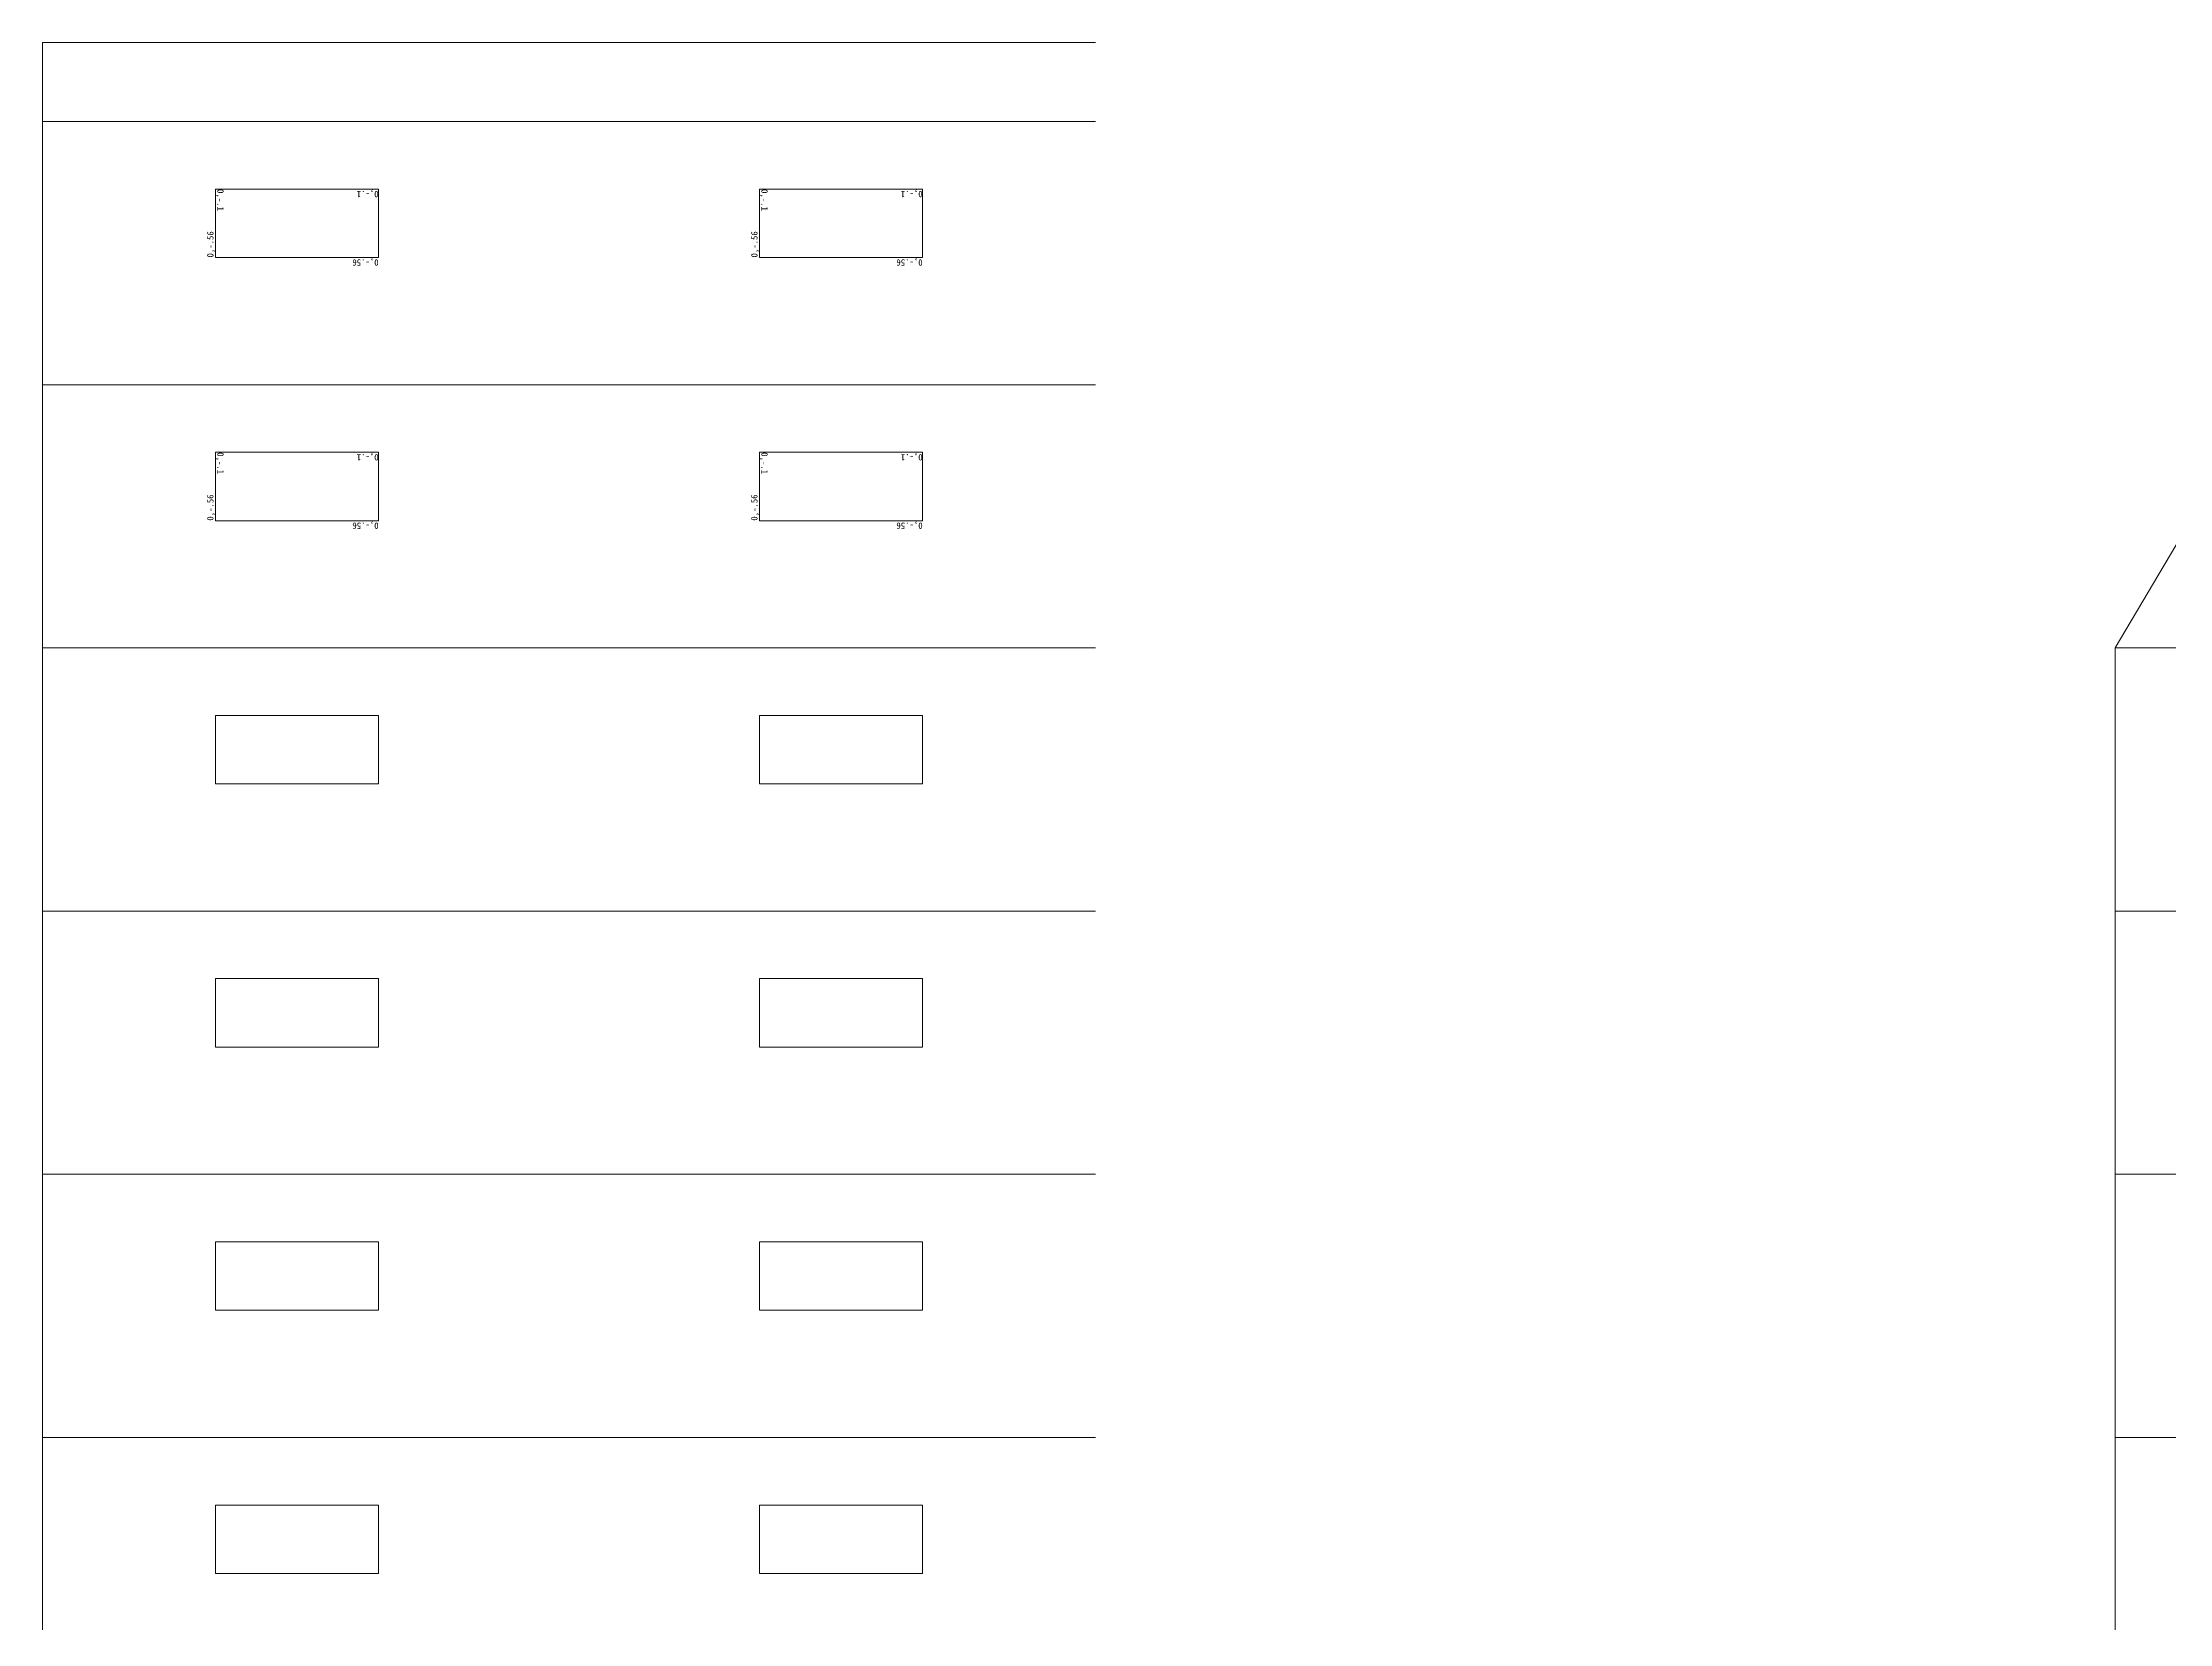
# Model space of a CAD drawing. Units: millimetres at full size, sheet at 1:200. Extents: x -58124 to 58701, y -41213 to 38914.
# Drawn here: x -58024 to -33785, y -23194 to -5174 of the extents above; entities that cross this region are included whole.
import ezdxf
from ezdxf.enums import TextEntityAlignment as Align

# ---------------------------------------------------------------- set-up
doc = ezdxf.new("R2010")
doc.units = ezdxf.units.MM
doc.header["$LTSCALE"] = 200
doc.layers.add('0-8_ 西\u3000面', color=4, linetype='Continuous', lineweight=9)
doc.layers.add('0-9_ 南\u3000面', color=4, linetype='Continuous', lineweight=9)
doc.styles.add('ＭＳ ゴシック', font='')
doc.styles.get('ＭＳ ゴシック').set_extended_font_data('MS Gothic')

msp = doc.modelspace()

# ---------------------------------------------------------------- linework, layer by layer
at = {"layer": '0-8_ 西\u3000面', "color": 7}
for p, q in [((-58023.9, -5174.1), (-46023.9, -5174.1)), ((-58023.9, -6074.1), (-46023.9, -6074.1)), ((-58023.9, -9074.1), (-46023.9, -9074.1)), ((-58023.9, -33074.1), (-58023.9, -12074.1)), ((-58023.9, -15074.1), (-46023.9, -15074.1)), ((-58023.9, -18074.1), (-46023.9, -18074.1)), ((-58023.9, -21074.1), (-46023.9, -21074.1))]:
    msp.add_line(p, q, dxfattribs=at)
at = {"layer": '0-8_ 西\u3000面'}
for p, q in [((-56053.9, -6844.1), (-56053.9, -7624.1)), ((-49853.9, -6844.1), (-49853.9, -7624.1)), ((-56053.9, -7624.1), (-54193.9, -7624.1)), ((-49853.9, -7624.1), (-47993.9, -7624.1)), ((-56053.9, -9844.1), (-56053.9, -10624.1)), ((-49853.9, -9844.1), (-49853.9, -10624.1)), ((-56053.9, -10624.1), (-54193.9, -10624.1)), ((-49853.9, -10624.1), (-47993.9, -10624.1)), ((-56053.9, -12844.1), (-56053.9, -13624.1)), ((-56053.9, -12844.1), (-54193.9, -12844.1)), ((-54193.9, -12844.1), (-54193.9, -13624.1)), ((-49853.9, -12844.1), (-49853.9, -13624.1)), ((-56053.9, -13624.1), (-54193.9, -13624.1)), ((-49853.9, -13624.1), (-47993.9, -13624.1)), ((-56053.9, -15844.1), (-56053.9, -16624.1)), ((-49853.9, -15844.1), (-49853.9, -16624.1)), ((-56053.9, -16624.1), (-54193.9, -16624.1)), ((-49853.9, -16624.1), (-47993.9, -16624.1)), ((-56053.9, -18844.1), (-56053.9, -19624.1)), ((-49853.9, -18844.1), (-49853.9, -19624.1)), ((-56053.9, -19624.1), (-54193.9, -19624.1)), ((-49853.9, -19624.1), (-47993.9, -19624.1)), ((-56053.9, -21844.1), (-56053.9, -22624.1)), ((-49853.9, -21844.1), (-49853.9, -22624.1)), ((-56053.9, -22624.1), (-54193.9, -22624.1)), ((-49853.9, -22624.1), (-47993.9, -22624.1))]:
    msp.add_line(p, q, dxfattribs=at)
at = {"layer": '0-8_ 西\u3000面', "color": 7}
msp.add_lwpolyline([(-58023.9, -5174.1), (-58023.9, -12074.1), (-46023.9, -12074.1)], dxfattribs=at)
at = {"layer": '0-8_ 西\u3000面'}
for points in [[(-56053.9, -6844.1), (-54193.9, -6844.1), (-54193.9, -7624.1)], [(-49853.9, -6844.1), (-47993.9, -6844.1), (-47993.9, -7624.1)], [(-56053.9, -9844.1), (-54193.9, -9844.1), (-54193.9, -10624.1)], [(-49853.9, -9844.1), (-47993.9, -9844.1), (-47993.9, -10624.1)], [(-49853.9, -12844.1), (-47993.9, -12844.1), (-47993.9, -13624.1)], [(-56053.9, -15844.1), (-54193.9, -15844.1), (-54193.9, -16624.1)], [(-49853.9, -15844.1), (-47993.9, -15844.1), (-47993.9, -16624.1)], [(-56053.9, -18844.1), (-54193.9, -18844.1), (-54193.9, -19624.1)], [(-49853.9, -18844.1), (-47993.9, -18844.1), (-47993.9, -19624.1)], [(-56053.9, -21844.1), (-54193.9, -21844.1), (-54193.9, -22624.1)], [(-49853.9, -21844.1), (-47993.9, -21844.1), (-47993.9, -22624.1)]]:
    msp.add_lwpolyline(points, dxfattribs=at)
at = {"layer": '0-9_ 南\u3000面', "color": 7}
for p, q in [((-34401.5, -12074.1), (-30328.3, -5174.1)), ((-34401.5, -12074.1), (598.5, -12074.1)), ((-34401.5, -12074.1), (-34401.5, -30074.1)), ((-34401.5, -15074.1), (598.5, -15074.1)), ((-34401.5, -18074.1), (598.5, -18074.1)), ((-34401.5, -21074.1), (598.5, -21074.1))]:
    msp.add_line(p, q, dxfattribs=at)

# ---------------------------------------------------------------- texts
at = {"layer": '0-8_ 西\u3000面', "style": 'ＭＳ ゴシック'}
for s, rotation, p in [('0,-.1', 270, (-56053.9, -6844.1)), ('0,-.1', 180, (-54193.9, -6844.1)), ('0,-.1', 270, (-49853.9, -6844.1)), ('0,-.1', 180, (-47993.9, -6844.1)), ('0,-.56', 90, (-56053.9, -7624.1)), ('0,-.56', 90, (-49853.9, -7624.1)), ('0,-.56', 180, (-54193.9, -7624.1)), ('0,-.56', 180, (-47993.9, -7624.1)), ('0,-.1', 270, (-56053.9, -9844.1)), ('0,-.1', 180, (-54193.9, -9844.1)), ('0,-.1', 270, (-49853.9, -9844.1)), ('0,-.1', 180, (-47993.9, -9844.1)), ('0,-.56', 90, (-56053.9, -10624.1)), ('0,-.56', 90, (-49853.9, -10624.1)), ('0,-.56', 180, (-54193.9, -10624.1)), ('0,-.56', 180, (-47993.9, -10624.1))]:
    msp.add_text(s, height=73.31, rotation=rotation, dxfattribs=at).set_placement(p, align=Align.BOTTOM_LEFT)

doc.saveas('drawing.dxf')
